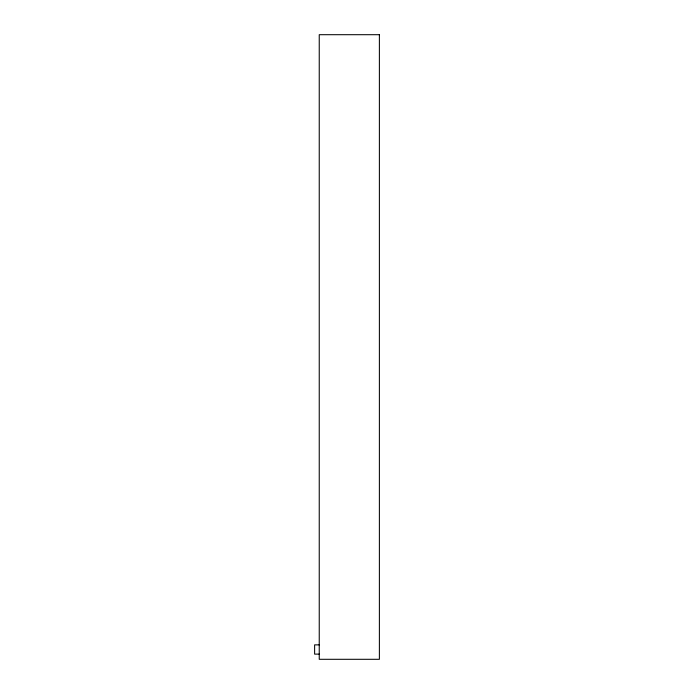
<?xml version="1.0" encoding="UTF-8"?>
<svg xmlns="http://www.w3.org/2000/svg" width="694" height="694" viewBox="0 0 694 694"><rect width="100%" height="100%" fill="white"/><g stroke="black" fill="none" stroke-linecap="round" stroke-linejoin="round"><path stroke-width="1.04" d="M319.24 644.865L314.616 644.865L314.616 654.121L319.24 654.121M379.384 34.7L319.24 34.7L319.24 659.3L379.384 659.3L379.384 34.7"/></g></svg>
